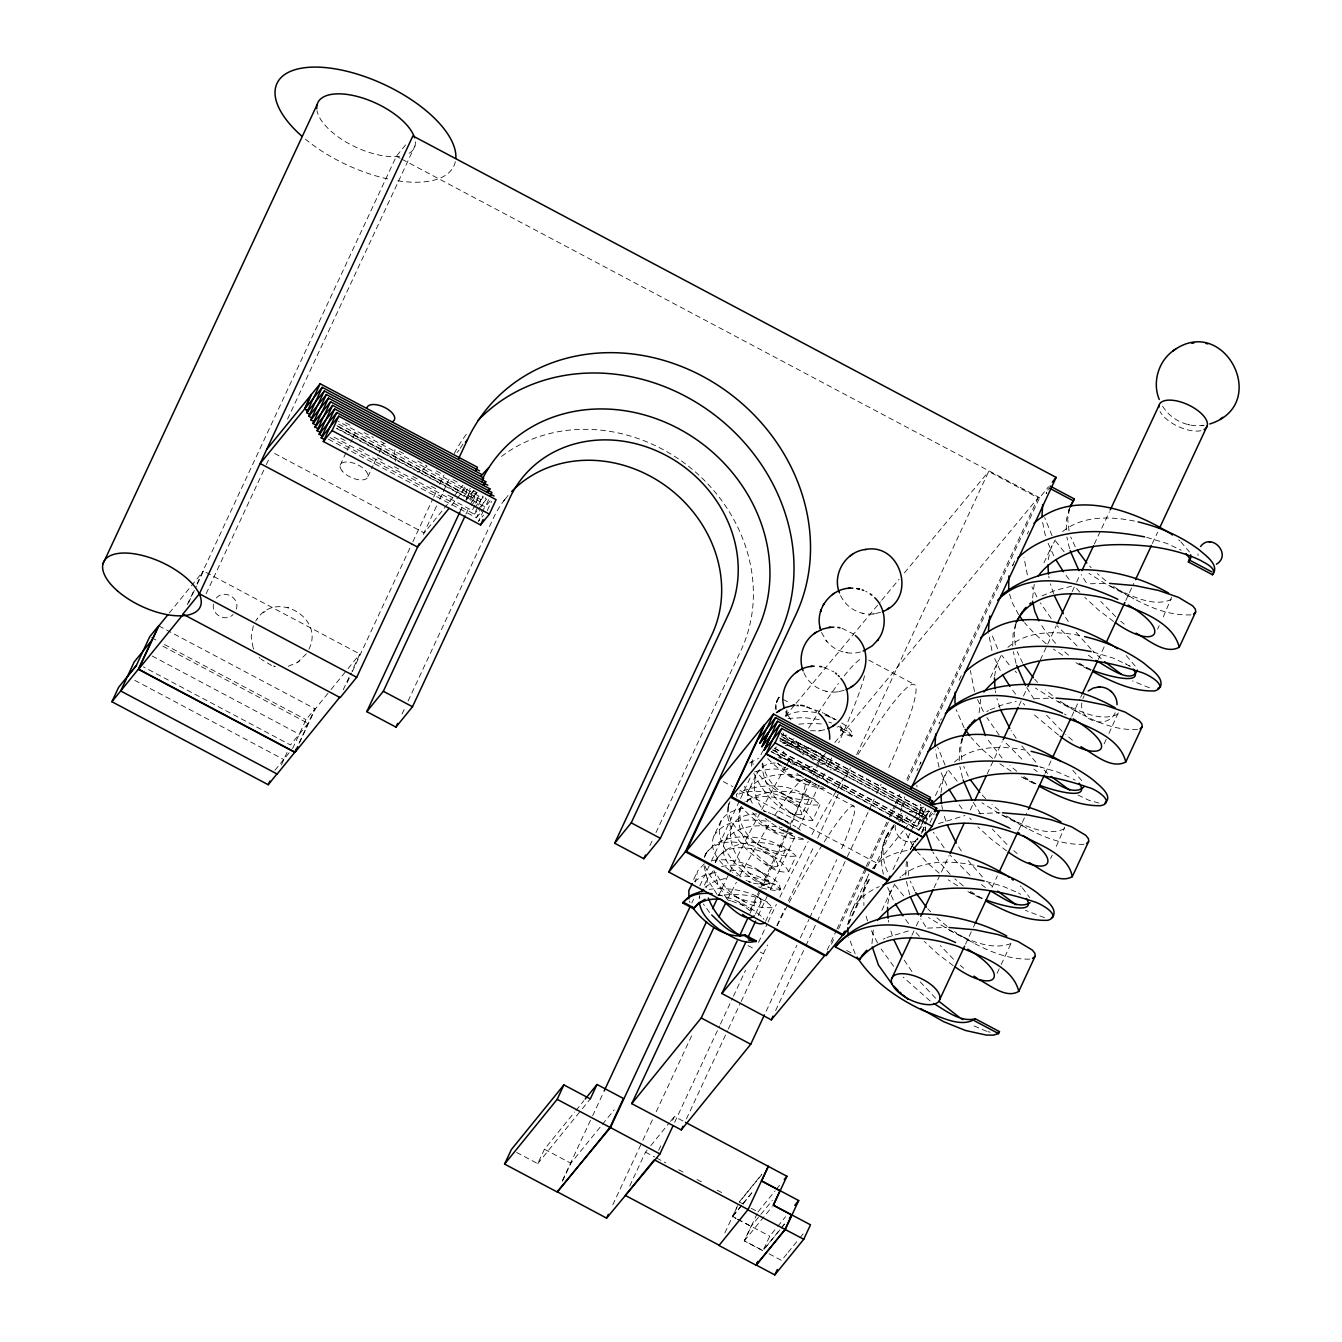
<?xml version="1.0" encoding="UTF-8"?>
<svg xmlns="http://www.w3.org/2000/svg" width="1342" height="1342" viewBox="0 0 1342 1342"><rect width="100%" height="100%" fill="white"/><g stroke="black" fill="none" stroke-linecap="round" stroke-linejoin="round"><path stroke-width="0.75" stroke-dasharray="5 3.75" d="M762.793 763.212C766.165 787.939 796.527 807.716 819.945 804.747C802.701 787.452 764.588 787.452 744.693 802.063M775.156 709.247L776.045 703.225L778.88 697.169L789.65 702.889M895.315 825.397C893.873 836.066 905.766 845.208 915.714 841.065M925.661 826.907L925.275 830.178M1081.837 702.956C1078.884 722.684 1110.052 729.897 1115.923 710.723M907.293 861.816L908.719 876.175M1118.238 712.887L1108.173 735.131M940.977 792.636L942.839 780.91L947.351 770.627M994.573 676.167L996.334 666.202L1000.847 655.919M699.232 898.855L699.383 897.479M847.808 924.688L850.694 912.812L868.928 873.91M887.75 903.871L889.83 894.057L894.728 884.009M1048.219 559.731L1050.3 549.918L1055.198 539.87M762.29 763.128C760.797 787.049 788.878 821.153 812.631 820.415L819.945 804.747M213.479 604.168C211.18 614.686 225.674 622.386 233.089 614.535M786.882 709.901L787.351 717.685M786.311 711.109L785.976 716.578M906.353 861.48L905.716 875.538M901.656 806.928L904.81 796.695M727.867 807.163C725.25 824.877 737.546 840.696 749.557 852.287C760.595 860.423 774.72 874.565 788.744 871.663L796.041 856.011C778.729 838.347 727.616 835.747 715.336 862.017M704.885 865.724C713.088 887.096 736.909 901.623 759.304 902.73C765.678 899.14 752.711 894.309 749.608 893.302C736.657 888.974 722.701 887.632 709.163 889.377M704.516 857.253L706.966 851.365L704.332 856.984M699.501 896.808L699.836 895.466M926.047 818.217L928.312 810.904M236.343 609.1C240.319 597.375 222.856 588.584 215.81 598.8M394.967 449.553L394.347 455.542L395.622 461.279M715.437 862.302L717.752 857.085L715.37 862.168L716.578 859.081M873.29 929.939L871.948 943.778M728.052 806.441L728.974 803.69M962.549 738.066L960.704 748.651L961.811 759.84M1016.045 623.359L1014.2 633.944L1015.307 645.133M1069.54 508.652L1067.695 519.237L1069.188 532.036M980.717 699.065L978.922 714.363M1034.212 584.357L1032.417 599.639M962.029 738.821L959.58 748.433L959.211 760.83M1015.525 624.097L1013.076 633.726L1012.69 646.106M761.367 901.539L755.512 914.07M765.745 863.963L773.126 866.815L777.404 866.58L785.255 850.274C767.96 832.627 716.829 830.027 704.567 856.28L705.791 853.361M753.734 773.294C762.323 791.595 780.423 815.433 801.862 814.695L809.159 799.027C792.887 782.42 760.696 783.225 739.761 792.149M765.561 921.35L772.136 907.259C760.344 892.916 735.382 893.873 717.903 895.416M1001.199 964.562L1011.012 943.527L1010.945 940.927M1056.322 846.332L1064.709 827.158M1163.296 616.917L1171.583 597.274M962.549 737.983L961.56 740.717L962.667 737.764M1069.54 508.568L1068.534 511.285L1070.748 505.414M253.319 625.758L251.206 636.695L253.051 647.347M740.247 808.287L739.274 810.92L741.052 806.877M753.416 883.17C794.984 890.3 741.254 866.06 730.031 871.31M761.837 888.052C808.27 898.721 752.896 870.941 739.744 877.014M841.652 722.969C860.373 734.108 851.449 743.82 838.213 726.341M851.918 736.154L848.58 731.776L837.106 726.928M938.93 723.824L939.635 722.013L939.165 723.036M769.436 884.21C765.091 865.07 729.042 856.85 711.545 860.692M841.149 730.434L841.686 728.119L839.907 724.848M780.222 889.931C780.927 878.037 761.585 874.279 754.724 868.391M1069.608 507.913L1066.554 519.018L1066.185 531.398M1082.893 698.461L1084.202 695.659M777.957 865.942C777.421 858.511 768.396 854.804 762.91 851.08M801.862 814.695C801.325 807.263 792.3 803.539 786.815 799.832M820.448 764.202C834.12 764.974 815.785 749.641 810.719 748.584M788.744 871.663C776.901 850.056 723.422 827.511 705.355 854.284M812.631 820.415C799.899 798.507 760.83 784.047 736.389 795.101M833.768 770.291L836.62 768.966L835.462 765.242L823.032 755.16L800.318 743.938L780.004 739.66M308.912 649.209C325.032 618.142 276.435 589.658 257.178 618.863M704.315 863.762L697.555 871.059L695.408 882.063M743.216 808.27C684.168 818.184 749.054 892.766 780.658 888.991M713.29 870.773L707.72 878.087L706.194 887.783M756.771 813.94C704.768 815.584 741.086 876.662 768.513 887.062M775.19 762.961C748.769 763.749 750.061 797.198 764.89 811.558M867.486 876.745L863.829 889.36L863.896 905.498M920.327 763.514L920.981 762.038L916.938 770.711M1027.301 534.082L1028.66 531.18M777.488 699.601L776.28 702.688L778.662 697.605L776.213 703.493L776.129 709.784M741.103 806.592C732.413 834.758 771.734 859.232 796.041 856.011M893.738 825.179L888.052 832.929L883.942 842.625L889.26 831.235C880.604 843.564 881.862 860.172 888.152 873.223M740.465 807.834C731.826 833.6 756.1 857.605 776.532 869.683M886.626 835.697C880.453 847.456 880.335 861.413 883.355 874.095M721.14 820.448L713.91 835.932C707.855 850.761 721.325 864.617 732.497 872.501M731.91 826.169L724.697 841.652C718.809 855.726 731.105 869.23 741.64 877.047M755.814 774.921L747.628 792.971L747.46 802.03M187.293 604.621L193.5 591.319M197.039 583.72L396.36 156.259L406.525 143.745M188.517 602.977L196.418 586.051M197.291 584.173L203.43 571.004L359.874 654.04L351.99 670.983M206.182 593.667L265.464 466.546M266.337 464.634L269.876 457.052M287.574 419.107L414.98 145.875M340.18 465.188L346.219 452.22M347.092 450.375L352.275 439.253M353.131 437.391L356.586 429.977M367.842 476.712L373.026 465.59M373.898 463.745L378.209 454.485M379.081 452.623L383.393 443.363M281.35 765.007L288.815 748.584M292.573 748.584L306.043 719.681L314.867 708.844L298.125 745.112M299.484 742.814L315.286 708.945L329.713 691.18M343.216 689.805L351.101 672.862M347.092 682.793L351.419 673.516M352.292 671.654L411.977 543.627M412.85 541.782L432.745 499.107M433.617 497.245L437.073 489.83M439.673 484.261L444.001 474.984M423.3 534.435L437.157 504.743M439.74 499.19L442.34 493.621M443.212 491.759L449.268 478.775M464.517 487.045L461.9 492.548L337.932 426.739M336.305 428.366L463.98 496.137L467.352 488.924M459.836 512.124L463.309 504.659M470.254 490.719L466.06 499.744L473.609 490.451M469.801 499.727L474.011 490.702M465.942 514.12L468.559 508.517M470.287 504.793L476.376 491.742M472.72 501.522L476.93 492.497L471.377 489.562M474.8 505.129L472.267 510.547L331.642 435.898M475.638 503.317L479.01 496.104L338.385 421.455M330.015 437.542L474.347 514.154L477.718 506.924M478.557 505.129L482.768 496.087M328.387 439.17L476.41 517.744L480.621 508.719M481.476 506.924L485.687 497.882M483.539 510.514L478.49 521.35L483.523 515.16M488.589 499.677L485.234 506.907L337.194 428.333M487.297 510.514L491.507 501.472M402.03 714.061L405.502 706.597M408.102 701.01L493.319 518.264A124.454 110.178 39.1 0 1 508.081 495.466M649.897 845.645L653.386 838.18M655.986 832.594L741.203 649.847A157.618 139.534 39.1 0 0 689.603 467.15A157.618 139.534 39.1 0 0 500.415 457.287M516.603 1152.426L537.723 1163.648L544.449 1149.205L574.678 1111.981M693.629 879.446L697.236 871.696M778.88 697.169L777.052 700.524M562.499 1180.356L591.738 1117.668M592.627 1115.772L603.246 1092.958M691.835 902.981L693.613 899.19M699.819 885.888L710.438 863.091M711.327 861.195L739.677 800.386M740.566 798.49L750.312 777.588M760.948 754.791L762.709 751M562.432 1181.262L570.853 1163.212L614.233 1109.817M704.399 885.166L708.022 877.433M718.641 895.651L721.224 890.098A186.991 19.727 -61.9 0 1 791.428 756.653M612.791 1204.848L642.03 1142.143M642.919 1140.247L652.665 1119.345M656.204 1111.746L691.65 1035.756M750.111 910.362L759.857 889.461M760.746 887.565L789.096 826.773M789.985 824.877L812.128 777.387M813.017 775.475L820.096 760.277L825.447 753.835M749.993 913.382L761.115 889.528M762.826 885.854L783.376 841.82A118.616 11.927 -62 0 0 774.384 816.003M825.749 763.447L828.685 757.173M629.7 1186.009L645.502 1152.141L649.444 1147.276M758.196 915.563L768.58 893.302M770.308 889.595L795.403 835.781M798.859 828.366L818.771 785.691L820.029 786.261M822.227 778.259L825.682 770.845M827.41 767.138L831.738 757.861M658.67 1150.362L661.304 1144.709M672.711 1120.251L674.456 1116.494L683.648 1121.375M836.536 769.167L839.455 762.893M674.607 1122.415L719.597 1025.942M720.469 1024.08L732.581 998.112M733.437 996.25L745.548 970.283M758.532 942.453L767.188 923.9M768.043 922.038L770.643 916.469A186.991 19.727 -61.9 0 1 776.364 904.391M686.416 1118.909L727.481 1030.841M728.337 1028.995L740.314 1003.313M741.17 1001.484L763.413 953.776A118.616 11.927 -62 0 1 767.574 944.986M776.951 925.51L784.919 908.4M788.459 900.801L814.158 845.712M817.697 838.113L839.84 790.623M840.729 788.71L845.158 779.216M846.047 777.32L850.476 767.825M856.682 754.523L988.685 471.445L1038.087 497.832L906.085 780.893M766.165 1011.214L796.963 945.171M800.386 937.823L808.941 919.471M809.796 917.643L832.896 868.089A118.616 11.927 -62 0 0 836.771 859.668M775.609 1010.593L805.015 947.502M805.888 945.657L816.272 923.397M817.127 921.535L845.678 860.306M847.406 856.599L868.173 812.078M869.046 810.216L874.229 799.077M876.829 793.525L881.157 784.248M827.242 949.985L836.1 930.979M836.989 929.083L865.338 868.291M866.227 866.395L888.37 818.888M889.26 816.993L894.577 805.603M895.466 803.69L899.895 794.196M831.453 944.198L834.992 936.599M838.532 928.999L866.882 868.207M867.771 866.295L889.914 818.805M890.803 816.909L896.121 805.502M897.01 803.606L900.549 796.007M907.628 780.809L1039.631 497.731L1048.521 486.794M959.111 680.26L961.543 675.06M1012.606 565.536L1015.022 560.335M1046.609 492.615L1046.139 493.638L1046.844 492.212M847.959 923.866L870.119 876.36M873.659 868.76L895.802 821.27M896.691 819.375L902.009 807.968M902.898 806.072L906.437 798.473M848.849 923.514L870.824 876.393M874.347 868.844L876.98 863.191L903.216 830.899M893.017 869.566L921.702 808.27L920.411 804.311M724.881 1232.862L737.546 1205.703M736.087 1218.284L732.715 1216.506L737.764 1205.67M772.724 750.077L916.821 826.571L923.548 812.128L781.312 736.624M920.411 819.09L917.039 826.32L772.925 749.809M921.249 817.295L925.46 808.253M771.113 751.721L918.901 830.178L925.628 815.735L779.685 738.251M923.33 820.885L919.119 829.91L771.298 751.453M924.168 819.09L928.379 810.048M881.912 910.346L891.608 889.561M935.408 795.638L945.103 774.854M990.513 677.458L998.599 660.13M1044.009 562.751L1052.078 545.422M921.803 831.973L926.014 822.948M922.038 831.705L926.248 822.68M931.298 811.843L927.926 819.073L780.121 740.599M930.006 822.68L934.217 813.638M762.776 1250.727L744.256 1240.897L750.983 1226.437L772.287 1200.436M757.14 1213.705L744.508 1240.78L763.028 1250.627L769.771 1236.167L776.347 1228.081M911.889 935.34L915.445 927.741M916.318 925.846L919.874 918.247M934.032 887.85L949.096 855.559M970.35 809.981L973.889 802.382M987.175 773.898L1002.222 741.606M1019.064 705.523L1022.604 697.924M1023.493 696.028L1027.033 688.429M1040.318 659.945L1056.255 625.758M1072.191 591.57L1075.73 583.971M1076.62 582.076L1080.159 574.477M1094.334 544.097L1109.398 511.805M965.485 944.265L972.564 929.083M973.453 927.171L975.231 923.38M992.057 887.297L997.358 875.89M1018.612 830.312L1026.596 813.218M1045.183 773.344L1051.39 760.042M1071.755 716.36L1079.723 699.266M1080.612 697.37L1082.39 693.579M1098.326 659.392L1104.516 646.089M1125.787 600.511L1133.755 583.418M1152.342 543.527L1157.66 532.137M997.106 973.319L1000.377 966.307M1050.601 858.612L1052.229 855.106M1104.097 743.904L1107.351 736.892M1157.576 629.18L1159.22 625.674M840.612 731.038L841.585 729.511M851.398 736.758L852.355 735.231M740.046 808.756L740.7 807.481M716.142 860.004C728.102 840.612 756.1 847.876 772.891 856.381M885.67 837.76L895.064 824.995M713.91 835.932C725.586 817.647 751.503 818.805 770.442 821.757M748.601 790.404C759.522 772.891 784.03 773.411 802.18 775.71M724.697 841.652C736.624 823.132 762.977 824.474 782.185 827.678M851.331 911.403C856.85 899.794 867.754 891.776 879.228 886.592M729.914 801.761L728.488 805.2L729.159 803.372C723.992 826.907 751.084 841.384 768.496 850.073M1047.783 490.182L1048.521 488.823M911.436 847.104L912.191 845.745M910.497 849.134L912.677 845.275M910.279 849.536L912.946 845.024M809.159 799.027C789.281 802.751 767.892 786.882 756.251 771.298M785.255 850.274C776.498 854.351 765.963 847.691 757.727 844.353M772.053 907.427C750.597 910.346 724.378 892.866 715.856 872.183M1171.482 599.388C1151.168 608.597 1126.844 593.03 1107.922 585.078M1117.987 714.095C1099.148 723.17 1076.15 708.794 1058.268 701.799M1064.491 828.802C1044.177 838.029 1019.87 822.461 1000.947 814.51M1011.012 943.527C984.357 953.592 951.126 930.711 928.496 917.542M1012.489 565.888L1013.244 564.512M769.872 883.271L765.963 884.328L757.744 881.342M911.839 846.785L913.399 844.051M816.842 763.481L825.565 753.432M940.625 720.201L941.43 718.842M255.685 621.027L257.58 618.327M912.996 844.386L913.852 843.061M460.256 448.312L463.527 443.296M897.345 819.106L902.361 813.94M288.278 666.269L297.438 662.428L306.345 653.839M914.774 841.753L917.878 837.995M169.327 612.975L203.43 571.004M457.102 452.522L459.165 449.973M452.959 497.496L424.206 532.908L274.204 453.277M454.267 495.886L463.426 484.63M451.583 505.229L455.508 500.398M456.817 498.788L466.932 486.341M463.98 496.137L470.27 488.404M466.244 500.247L473.491 491.34M470.639 500.247L476.93 492.497M471.461 505.397L479.01 496.104M474.783 507.444L483.59 496.607M331.021 689.57L346.756 670.195M348.081 668.584L359.874 654.04M474.347 514.154L476.863 511.05M478.121 509.507L486.928 498.654M308.123 723.288L290.509 744.978L143.376 666.873M476.41 517.744L480.201 513.097M481.459 511.554L491.524 499.157M274.959 770.258L291.315 750.128M503.669 500.952L508.769 494.678M576.003 1110.371L583.887 1100.658M537.723 1163.648L581.086 1110.253M582.411 1108.626L590.295 1098.93M904.525 829.272L912.392 819.593M913.717 817.983L921.585 808.287L780.927 733.621M650.769 1145.665L669.188 1122.969M670.514 1121.358L674.456 1116.494M917.257 819.878L926.299 808.773M916.821 826.571L919.555 823.216M920.595 821.925L929.637 810.82M918.901 830.178L922.893 825.263M923.933 823.971L932.958 812.883M921.199 833.516L926.232 827.326M739.291 1201.946L761.686 1174.384M761.803 1174.535L739.442 1202.063L744.508 1204.73M741.673 1205.267L732.464 1216.607L735.819 1218.402M742.982 1203.64L753.516 1190.673M732.715 1216.506L741.925 1205.166M743.233 1203.539L753.751 1190.589M757.978 1211.893L775.072 1190.84M776.397 1189.23L780.339 1184.365M744.256 1240.897L772.12 1206.777M777.655 1226.454L785.556 1216.741M764.101 1249.1L779.887 1229.658M781.212 1228.031L785.154 1223.183M765.661 1247.372L780.138 1229.574M781.447 1227.947L785.389 1223.099M786.831 1253.982L781.564 1260.457L768.094 1253.294M788.14 1252.354L798.658 1239.404M799.983 1237.777L803.925 1232.929M872.468 868.643C881.241 857.555 895.231 852.069 908.903 850.241M785.389 716.192L794.766 704.919M796.091 703.309L880.352 601.87M881.694 600.26L899.073 579.325M904.424 572.883L988.685 471.445M834.808 742.562L1038.087 497.832M914.825 842.474L915.848 841.249M426.974 466.496L417.781 472.334M916.922 840.058L918.029 838.918M899.794 877.869L900.952 876.762M694.267 881.442L703.292 875.739L715.32 872.334M705.053 887.163L714.917 881.107L728.136 877.752M1007.926 647.347C1028.19 629.733 1057.731 630.891 1082.44 636.091M954.43 762.055C974.695 744.441 1004.235 745.598 1028.945 750.815M749.742 762.994L758.549 758.415M1062.629 531.566C1083.011 515.076 1111.662 516.267 1135.936 521.384M902.159 875.689C922.541 859.216 951.193 860.407 975.449 865.523M898.637 820.516L905.934 815.282M736.288 794.347L737.614 793.424M745.934 801.66C761.484 791.948 781.514 797.618 796.796 805.133M898.855 821.908L907.628 816.808M265.313 611.331L263.149 612.824M422.73 470.153L424.055 469.247M297.438 662.428L299.601 660.935M786.177 716.142C795.303 710.22 806.961 710.774 817.177 712.921M803.59 839.27C779.97 840.109 756.368 824.189 741.354 806.559M986.789 711.495L988.484 710.606M812.162 766.433L802.063 769.721M792.619 833.667L781.749 833.214L765.712 826.94M1041.979 595.898L1055.013 590.446L1071.973 586.102M990.228 709.733L1001.518 705.154L1016.263 701.245M912.61 811.625L923.9 807.062M883.254 939.148L885.032 938.31M938.528 823.602L964.999 815.517M886.861 937.504L909.289 930.66M775.206 747.528L776.733 746.991M880.486 612.388L874.045 613.864M844.118 690.342L837.676 691.835M754.539 771.935L755.429 771.65M824.726 729.729L819.509 730.82M782.839 743.216L798.96 740.683M756.351 771.365L771.432 768.916L788.358 769.553M721.526 866.63C736.406 862.772 752.191 867.251 765.51 874.128M916.032 813.705L931.197 810.92M860.44 651.944C848.329 655.45 834.439 651.021 826.605 641.157M803.086 838.767L793.072 836.15L779.283 826.873M1190.991 614.871C1162.675 616.028 1136.154 601.149 1113.088 586.219M1137.496 729.578C1109.18 730.753 1082.659 715.856 1059.593 700.927M1084.001 844.286C1055.701 845.46 1029.18 830.564 1006.114 815.634M788.039 718.423L803.875 717.601L820.147 719.648M798.825 724.143L811.44 723.254L824.072 724.16M1029.75 959.127C1002.44 959.765 976.909 945.875 954.464 931.633M1162.608 406.173C1170.761 419.543 1186.982 427.41 1202.533 425.448M1203.086 425.38L1204.026 425.263L1201.644 425.548M840.545 595.429C846.114 607.825 860.138 615.659 873.608 613.915M803.875 672.745C809.276 685.494 823.518 693.68 837.257 691.885M810.451 730.719L819.073 730.87M872.921 613.999L874.766 613.78M836.552 691.969L838.414 691.751M781.883 735.483L790.321 734.896M818.385 730.954L820.23 730.736M978.737 813.587L1000.126 812.749M825.213 788.71C803.271 786.697 782.403 773.998 767.389 758.196M1034.565 698.662L1053.621 698.041M927.59 928.094L946.647 927.456M1090.409 583.77L1107.116 583.334M791.713 833.147L780.977 829.742L767.741 820.499M785.187 745.431L802.466 747.075L820.7 753.885M911.05 811.608L909.406 811.642L916.334 812.782L921.837 816.741M796.779 705.12L798.507 705.154M796.645 705.808L798.574 705.959M1098.93 803.086L1088.815 800.218L1077.509 794.816M778.578 757.71L781.514 758.247M845.661 652.531L847.171 652.799M1044.479 917.643L1025.523 910.346M791.31 763.783C804.311 766.584 817.613 771.851 826.789 781.816M727.834 900.197L730.769 900.817M718.037 894.678C734.208 898.721 750.295 906.035 762.575 917.492M273.567 666.051L274.741 666.32M1188.71 424.693L1189.649 424.911M1187.972 424.525L1188.844 424.726M862.235 613.21L863.543 613.495M825.867 691.18L827.175 691.466M287.339 607.289L288.547 607.574M274.204 666.202L275.412 666.471M823.669 787.385L821.153 786.664M989.977 1032.166L987.846 1031.646M806.391 707.2L819.66 711.428M1146.689 537.354L1166.735 543.393L1181.128 550.17M1093.193 652.061L1113.239 658.1L1130.652 666.387M1039.714 766.768L1058.133 772.22L1072.006 778.36M783.476 758.683C795.621 761.887 808.27 766.987 816.557 776.833M986.219 881.476L1002.994 886.341L1017.353 892.447M1149.406 687.792L1132.514 680.931M831.235 769.922L830.245 769.654M731.742 901.069L749.004 907.645M841.988 628.257L853.629 634.078M823.82 667.242L833.818 671.856M763.464 810.954L766.332 811.86M788.14 768.781L786.747 768.345M986.722 1031.344L972.044 1025.07M807.012 706.63L816.775 711.679M824.911 715.068L835.596 719.53M777.119 817.58L784.416 820.415M828.719 721.962L831.637 723.036M271.638 665.464L261.187 659.325M810.367 780.943L808.069 780.038M768.211 812.514L770.962 813.554M751.05 882.331L747.762 881.023M1091.264 669.708L1076.167 662.831M785.355 767.825L783.292 766.936M760.209 887.431L758.549 886.743M1035.923 783.678L1020.759 776.548L1036.259 784.785M982.445 898.385L967.263 891.256L982.78 899.492M771.868 813.94L774.502 815.097M818.838 785.758L817.613 785.204M746.085 880.285L746.924 880.654M822.294 712.585L823.149 712.988M785.271 820.818L795.823 826.789M775.357 815.483L789.398 822.864M806.827 779.484L804.865 778.494M823.988 713.39L837.207 720.369M865.707 591.319L867.049 591.99M1009.033 827.813L1010.878 828.735M814.292 783.46L816.959 784.885M1064.374 714.011L1066.185 714.951M789.616 775.676L802.734 781.161L813.621 783.04L811.457 781.749M396.36 156.259L400.067 158.222M401.912 159.212L1039.631 497.731M1109.851 586.102L1133.973 598.918M1075.965 662.747L1089.754 670.077M1056.355 700.809L1080.478 713.625M345.565 422.764L352.963 426.689M364.068 432.594L373.311 437.492M380.725 441.417L388.123 445.359M399.228 451.248L406.626 455.173M417.731 461.078L426.974 465.976M436.234 470.891L441.786 473.843M452.875 479.731L460.289 483.657M338.603 424.072L481.073 499.71M336.976 425.716L483.154 503.3M337.966 426.488L462.051 492.363M340.683 438.197L348.081 442.122M359.186 448.01L366.584 451.935M377.689 457.84L383.242 460.776M394.33 466.68L401.744 470.606M412.833 476.494L420.247 480.419M431.336 486.324L436.888 489.26M447.993 495.164L455.391 499.09M838.213 726.19L847.188 730.954M1002.86 815.517L1026.982 828.333M841.031 730.165L851.801 735.886M781.279 733.722L921.702 808.27L926.785 820.281M781.514 736.339L923.782 811.876M779.887 737.983L925.863 815.466M779.92 740.885L927.708 819.325M774.552 748.165L914.976 822.713M774.351 748.45L914.741 822.965M805.535 778.83L816.322 784.567M804.261 779.903L853.78 806.173M804.361 793.793L815.148 799.513M781.631 793.088L792.401 798.809M789.65 812.715L800.419 818.435M723.372 781.648L732.631 786.563M740.029 790.488L876.98 863.191M781.631 830.094L792.417 835.814M949.364 930.241L973.504 943.04M780.474 845.057L791.243 850.778M764.722 878.993L775.491 884.713M756.569 896.305L767.356 902.025M846.567 950.455L851.751 953.206M733.822 895.6L744.609 901.321M158.826 625.892L315.286 708.945M747.947 945.556L754.137 948.844M760.327 952.132L763.413 953.776M151.579 637.685L157.098 640.604M164.445 644.512L306.043 719.681M162.835 646.173L308.241 723.455M152.2 656.037L299.417 734.292M134.804 680.344L283.883 759.589M645.502 1152.141L654.695 1157.022M656.54 1157.995L665.733 1162.877M678.599 1169.721L684.118 1172.64M697.001 1179.484L702.52 1182.403M717.232 1190.22L722.751 1193.155M751.235 1208.32L756.301 1211.004M737.764 1219.19L769.771 1236.167M737.513 1219.291L750.983 1226.437M544.449 1149.205L570.853 1163.212M868.71 660.079L914.456 684.504M779.836 738.788L820.096 760.277M800.402 781.396L787.066 772.69L777.605 763.195M776.498 832.661L761.652 822.68L751.637 811.558M826.42 714.632L834.07 719.446M778.628 817.144L783.745 820.197M739.006 902.344L752.426 912.543M1105.993 584.038L1088.966 573.403M1052.514 698.746L1035.47 688.111M999.018 813.453L981.975 802.835M781.95 766.248L777.186 763.145M1125.485 663.653L1126.592 664.273M1018.511 893.067L1020.641 894.309M750.027 882.499L748.316 881.493M803.506 777.739L799.211 775.055M1090.694 670.396L1079.354 663.2M1073.097 778.981L1075.127 780.205M1035.286 783.963L1024.013 776.632M1011.163 771.164L999.891 763.816M981.79 898.67L970.518 891.34M957.668 885.871L948.24 879.815M736.674 875.252L737.53 875.772M1062.747 655.282L1053.369 649.109M1128.605 665.498L1129.528 666.102M1113.625 621.497L1098.377 609.905L1084.822 597.375M1006.634 850.912L991.403 839.32L977.832 826.789M953.156 965.636L937.907 954.045L924.353 941.497M798.473 774.552L796.98 773.478M1058.469 735.064L1033.005 713.743M785.053 821.069L786.278 821.958M1092.388 658.117L1087.322 654.376M985.414 887.548L978.637 882.482M1037.215 771.616L1033.843 769.083M930.241 1001.048L903.149 977.093M797.047 827.678L798.188 828.551M947.184 926.366L936.917 917.844M803.455 754.942L801.929 753.734M786.848 822.394L788.459 823.686M1105.875 580.868L1097.387 573.705M1052.38 695.575L1045.535 689.889M998.901 810.283L992.04 804.596M1046.173 643.741L1034.514 633.592L1024.5 622.705M1016.8 771.264L1009.972 765.577M992.677 758.448L981.019 748.316L971.021 737.412M813.47 760.075L811.944 758.834M963.321 885.972L954.833 878.809M939.199 873.172L927.54 863.023L917.525 852.12M1072.443 740.247L1065.598 734.477M1068.551 655.164L1061.824 649.394M1124.227 624.147L1120.788 621.245M1017.236 853.562L1013.814 850.677M801.174 753.114L791.428 743.787L783.057 732.782M798.725 828.987L800.218 830.262M963.757 968.27L960.318 965.384M811.189 758.196L801.493 748.702L793.827 738.503M1178.645 539.87L1179.752 540.826M900.012 837.844L901.052 838.75M1101.195 658.737L1092.724 650.836M1077.072 645.938L1057.211 625.858M1047.699 773.445L1040.906 767.188M970.081 875.353L950.237 855.29M766.97 819.828L765.46 818.452M1126.257 655.55L1136.339 667.46M1072.778 770.258L1082.491 781.447M1021.866 759.119L1005.309 742.378M992.51 886.643L987.41 881.895M1180.809 541.782L1189.465 552.015M1020.339 885.921L1021.346 886.844M1115.672 616.683L1100.826 601.468M1062.193 731.39L1045.77 714.363M935.609 998.23L919.32 980.968M1007.003 844.521L992.275 829.071M953.508 959.228L940.356 945.59M1015.038 671.117L1016.582 672.627M260.13 658.318L259.191 657.362M1022.319 887.783L1029.683 897.58M985.665 798.641L981.254 794.011M950.119 874.313L940.39 863.342L932.807 851.935M1091.046 649.176L1075.277 631.243M1089.67 566.139L1091.147 567.683M1037.651 682.39L1034.732 679.287M1035.907 762.189L1021.782 745.951M982.411 876.913L968.287 860.658M930.66 911.822L927.758 908.719M1055.6 643.355L1046.139 632.3L1039.782 622.503M1002.105 758.062L987.226 738.855M1079.891 592.208L1075.127 586.84M919.421 936.347L914.657 930.979M1064.105 551.78L1055.215 540.591M957.114 781.195L948.224 770.006M903.636 895.902L894.728 884.713M1023.208 703.359L1024.802 705.154M969.712 818.083L971.306 819.861M790.908 719.916L785.691 711.713M1009.218 664.911L1001.719 655.299M709.616 912.543L703.325 903.971M780.625 757.962L775.022 750.212M893.671 966.324L881.124 948.979M821.505 632.418L826.337 640.822M716.947 894.292L707.033 878.49L703.46 863.812M825.867 640.235L827.041 641.694M999.136 735.03L986.873 717.584M790.74 762.843L782.302 749.692M727.045 899.174L717.819 884.21L714.263 870.337M922.44 817.479L923.229 818.586M1051.155 618.427L1040.352 602.877M944.164 847.859L933.378 832.292M763.212 918.263L764.001 919.354M1069.071 579.409L1064.793 573.655M1015.575 694.116L1011.314 688.362M962.097 808.823L957.819 803.086M908.601 923.548L904.323 917.794M342.126 470.941L340.868 469.096A16.154 7.331 25 0 1 346.689 461.967L349.272 462.134A14.594 6.626 25 0 1 365.93 470.975L367.154 472.82A16.154 7.331 25 0 1 361.334 479.95L358.75 479.765A14.594 6.626 25 0 1 342.093 470.941M911.923 971.558L904.022 959.815M827.075 782.185L827.796 783.258M1016.146 738.268L1010.996 730.383M1034.078 699.232L1026.596 687.356M980.583 813.94L973.101 802.063M912.728 845.678L905.447 832.543M1068.299 621.598L1064.491 615.676M961.308 851.029L957.5 845.091M752.275 803.237L744.273 786.328M1086.232 582.562L1081.249 574.644M925.762 926.701L920.78 918.784M1018.612 614.619L1012.438 603.112L1009.251 593.281M964.093 727.7L956.141 709.616M1052.078 535.676L1044.663 517.609M1022.705 663.183L1017.219 651.658M945.087 765.091L937.689 747.024M817.01 777.538L817.496 778.494M877.534 943.007L870.555 928.966M1075.261 546.848L1070.715 536.951M997.643 648.74L991.57 633.944M968.287 776.263L963.741 766.383M914.791 890.971L910.245 881.09M1036.88 596.888L1031.897 586.84M983.384 711.596L977.53 699.551M855.19 953.827L848.781 937.421M1053.772 555.84L1047.431 541.799M1000.276 670.547L994.707 658.503M946.798 785.255L940.457 771.214M893.302 899.979L886.961 885.921M699.4 896.825L699.836 897.731M253.319 647.985L253.755 649.075M690.006 902.461L689.469 900.985M1053.554 593.65L1050.4 583.77M1000.058 708.358L996.905 698.477M945.842 821.069L943.409 813.185M892.346 935.793L889.914 927.892M974.527 691.583L970.367 670.497M867.553 920.998L865.791 915.093M939.064 767.238L935.24 749.876M909.691 894.762L906.37 881.157M753.114 764.672L752.006 758.196M1027.385 574.879L1023.98 557.635M1069.54 548.66L1066.84 537.018M1045.418 535.844L1042.214 520.444M1016.045 663.367L1013.344 651.726M991.923 650.551L988.568 633.307M962.549 778.075L959.849 766.433M736.859 797.031L736.406 794.85M902.277 822.713L901.187 813.101M942.487 809.293L941.782 805.468M1048.773 576.053L1049.092 577.949M995.278 690.761L995.613 692.673M888.303 920.193L888.622 922.088M751.772 766.282L751.268 761.3M925.577 830.664L925.343 827.477M1198.054 555.471L1197.97 553.927M916.871 785.204L916.989 787.049M466.563 497.949A157.618 139.534 39.1 0 1 470.069 491.658M727.515 899.476A118.616 11.927 -62 0 1 736.439 882.214M740.18 875.169A118.616 11.927 -62 0 1 770.241 822.646M777.052 925.762A118.616 11.927 -62 0 1 844.437 813.218A118.616 11.927 -62 0 1 840.444 851.382M455.357 161.677A97.614 44.32 25 0 1 395.974 180.516M387.754 178.939A97.614 44.32 25 0 1 305.372 139.132M1200.905 430.698A26.253 11.927 25 0 1 1160.025 411.491M858.024 754.489A186.991 19.727 -61.9 0 1 888.119 769.083M779.853 897.144A186.991 19.727 -61.9 0 1 808.22 841.468M811.91 834.59A186.991 19.727 -61.9 0 1 849.889 767.809M864.533 675.814A186.991 19.727 -61.9 0 1 838.7 742.713M796.494 748.081A186.991 19.727 -61.9 0 1 800.469 741.421M808.605 728.119A186.991 19.727 -61.9 0 1 838.498 683.38M844.219 675.882A186.991 19.727 -61.9 0 1 862.889 657.966M415.349 141.816A53.261 24.173 25 0 1 408.454 153.625M399.631 156.276A53.261 24.173 25 0 1 348.769 143.577A53.261 24.173 25 0 1 316.997 110.648M454.25 453.445A186.991 165.536 39.1 0 1 466.462 434.12"/><path stroke-width="1.5" d="M829.675 739.207C830.195 729.595 826.152 719.866 818.956 713.458M887.498 907.343L888.018 918.297M994.472 677.911L995.009 688.882M955.152 692.204L954.95 703.158M935.726 733.957L934.971 746.186M989.222 619.249L988.467 631.461M1042.7 504.525L1041.946 516.754M1008.899 575.986L1008.647 590.044M852.841 588.182C832.241 586.773 814.577 608.295 820.214 628.241M989.54 617.605L989.926 615.978M1083.85 787.016C1072.661 797.081 1054.778 781.514 1043.875 776.246M978.922 979.543C990.279 985.263 1006.047 999.035 1018.779 991.386L1035.269 955.94L1034.867 953.239L1032.266 950.035L1018.092 941.514L997.962 934.552L974.778 929.754L949.029 927.507M1029.113 862.587C1041.342 869.13 1058.167 884.462 1072.275 876.678L1088.765 841.233L1088.345 838.532L1085.762 835.311L1071.57 826.806L1051.457 819.828L1028.274 815.047L1002.524 812.799M1080.931 746.689C1093.613 753.684 1110.958 769.788 1125.77 761.971L1142.26 726.525L1141.841 723.824L1139.257 720.604L1125.066 712.082L1104.952 705.12L1081.753 700.339L1056.02 698.092M1136.087 633.156C1148.333 639.715 1165.158 655.03 1179.249 647.247L1195.739 611.801L1195.336 609.117L1192.736 605.896L1178.561 597.375L1158.431 590.413L1135.248 585.632L1109.498 583.384M963.053 736.624L966.475 729.679M1070.044 507.209L1074.321 498.939L1050.199 486.123M764.923 922.726C758.582 926.752 750.396 919.119 744.81 916.1M1018.779 991.386C1012.589 965.837 979.475 955.873 957.651 946.261C926.198 936.045 882.365 930.09 859.45 959.731L835.328 946.932C873.055 900.012 959.178 909.339 1006.802 936.062M1072.275 876.678C1068.45 854.955 1040.989 845.628 1023.51 836.217C993.533 824.223 957.265 816.255 927.171 831.973M1125.77 761.971C1119.396 735.399 1083.044 724.848 1060.365 715.454C1028.643 705.624 981.707 701.581 963.288 735.852M1179.249 647.247C1172.472 620.054 1135.131 609.419 1111.696 600.109C1080.142 590.614 1032.988 587.595 1016.129 622.604M1017.119 620.49L1022.721 611.063M102.982 563.825L317.098 104.642M277.039 773.864L268.215 784.718L111.906 701.732L118.65 687.289L136.263 665.598M111.906 701.732L138.31 669.289L158.541 625.858L149.734 636.712L136.247 665.682L127.423 676.536M339.694 697.32L295.106 752.225L138.645 669.172L158.826 625.892L168.018 614.602M419.258 543.527L356.687 677.291L340.18 697.622L182.864 614.116L199.388 593.785L412.883 135.928L1056.154 477.4L910.866 788.979M311.243 394.632L304.634 408.79L308.341 410.769M311.361 394.615L304.634 409.058L308.325 411.021M310.405 414.611L306.697 412.648L320.168 383.762L477.45 467.251L475.773 470.857M312.468 418.218L308.777 416.255L322.248 387.368L479.53 470.857M314.548 421.824L310.841 419.861L324.328 390.958L481.593 474.447M316.628 425.431L312.921 423.451L326.391 394.565L483.674 478.054L481.979 481.661M318.691 429.021L315.001 427.058L328.471 398.171L485.737 481.661L484.059 485.267M320.772 432.627L317.064 430.665L330.535 401.761L487.817 485.25M322.835 436.234L319.144 434.254L332.615 405.368L489.897 488.857L488.203 492.464M324.915 439.824L321.208 437.861L334.695 408.975L491.96 492.464L490.283 496.07M321.208 437.861L338.838 416.171L496.104 499.66L489.377 514.103L480.57 524.957L323.288 441.468L336.758 412.581L494.041 496.054M323.288 441.468L332.095 430.614L338.838 416.171M268.215 784.718L269.91 781.094M151.814 640.302L134.183 661.992L120.696 690.979L277.14 774.032L294.754 752.342L296.448 748.735M295.106 752.225L297.739 746.588M458.779 458.36L467.435 439.807A186.991 165.536 39.1 0 1 702.168 376.045A186.991 165.536 39.1 0 1 796.074 614.267L685.343 851.751L668.819 872.082L826.135 955.588L842.642 935.257L844.42 931.465M482.298 479.178A157.618 139.534 39.1 0 1 680.377 429.608A157.618 139.534 39.1 0 1 757.76 629.465L660.365 838.314L643.825 858.695L614.67 843.229L631.226 822.847L728.605 613.999A124.454 110.178 39.1 0 0 666.102 455.441A124.454 110.178 39.1 0 0 509.876 497.882L412.497 706.731L395.94 727.112L366.785 711.646L459.836 512.124M366.785 711.646L383.342 691.264L465.07 515.982M480.57 524.957L483.086 519.539M395.94 727.112L397.668 723.388M614.67 843.229L712.065 634.38A124.454 110.178 39.1 0 0 665.129 485.452A124.454 110.178 39.1 0 0 511.688 491.541M643.825 858.695L645.552 854.971M504.575 1164.068L511.319 1149.624L563.892 1084.906L590.295 1098.93L597.022 1084.47L623.426 1098.494L609.956 1127.381L557.383 1192.099L504.575 1164.068L557.165 1099.35L563.892 1084.906M668.819 872.082L779.568 634.598A186.991 165.536 39.1 0 0 708.727 410.618A186.991 165.536 39.1 0 0 478.02 420.482M686.265 851.314L719.681 779.685L764.269 724.781L730.87 796.427L686.265 851.314L843.581 934.82L888.169 879.933L730.87 796.427M924.957 833.516L923.044 837.374L887.8 880.755L730.786 797.4L757.727 739.627L775.542 717.651L932.589 801.023L930.912 804.63M757.928 739.341L764.655 724.898L773.462 714.061L930.526 797.416L928.832 801.04M721.006 899.257C711.243 898.435 699.635 900.147 693.646 908.786L682.86 903.065L683.279 902.176L691.231 895.064L704.164 890.283M773.462 714.061L759.79 743.216L768.614 732.38L761.87 746.823L779.685 724.865L936.733 808.22L935.055 811.843M762.071 746.555L775.542 717.651M604.135 1091.063L690.073 906.789M770.677 735.97L763.95 750.43L781.765 728.454L938.813 811.826L932.069 826.269L923.262 837.123L766.215 753.751L775.022 742.898L781.765 728.454M764.135 750.144L777.605 721.258L934.669 804.63M693.646 908.786L698.041 903.552L705.087 899.207M730.786 797.4L766.014 754.019L779.685 724.865M672.879 1126.123L659.912 1153.952L606.601 1218.133L557.182 1191.763L610.493 1127.582L706.529 921.635M712.585 908.651L716.913 899.375M764.437 1014.888L750.748 1044.244L681.283 1129.914L631.747 1103.644L713.894 927.49M606.601 1218.133L608.362 1214.342M631.747 1103.644L701.229 1017.974L737.161 940.91M740.482 935.961L739.761 935.508L747.427 918.884M721.862 993.483L775.173 929.301L824.592 955.689L771.281 1019.87L721.862 993.483L746.085 941.53M747.813 937.823L755.613 921.132M681.283 1129.914L682.994 1126.257M771.281 1019.87L773.009 1016.162M826.135 955.588L827.897 951.797M843.581 934.82L845.343 931.063M887.8 880.755L889.931 876.158M859.45 959.731L860.356 957.769M1070.262 506.454L1074.321 498.939M768.261 1166.282L747.947 1209.847L803.757 1239.27L810.501 1224.827L773.445 1205.166L786.915 1176.263L685.494 1122.348M768.379 1166.433L761.652 1180.876L798.708 1200.553L785.238 1229.44L756.301 1265.07L774.82 1274.9L803.757 1239.27M719.111 1245.208L625.322 1195.42L654.275 1159.773L748.081 1209.561L718.976 1245.493L756.032 1265.171L757.727 1261.564M756.301 1265.07L757.978 1261.446M891.524 979.023L911.017 937.236M920.746 916.334L933.16 889.746M949.985 853.663L964.143 823.283M974.778 800.486L986.286 775.793M1003.111 739.71L1018.175 707.435M1027.922 686.534L1039.429 661.841M1057.144 623.862L1071.302 593.483M1081.937 570.685L1093.445 545.993M1110.27 509.91L1158.985 405.452M774.82 1274.9L777.353 1269.482M939.803 999.354L964.596 946.16M975.231 923.38L990.279 891.088M999.136 872.099L1017.739 832.208M1028.358 809.427L1044.294 775.24M1052.279 758.146L1070.866 718.255M1082.39 693.579L1097.437 661.287M1106.294 642.298L1124.898 602.407M1135.517 579.627L1151.47 545.439M1159.438 528.345L1207.263 425.783M692.153 906.873C703.393 922.793 725.921 939.585 745.431 935.173L756.2 940.893C744.391 945.875 729.763 935.458 719.379 929.469M1038.171 575.986C1063.434 542.822 1111.243 542.487 1149.054 546.228C1166.802 548.626 1184.583 552.619 1200.755 560.503C1205.116 563.237 1217.261 568.186 1212.497 574.745L1188.375 561.929L1190.706 558.054L1190.622 554.783M857.102 957.114C872.753 981.455 897.479 998.549 923.33 1010.643C938.712 1015.609 960.704 1028.945 975.349 1018.796L999.471 1031.612L998.549 1033.592L993.449 1035.135L986.236 1035.068L965.586 1030.505L943.661 1021.681L920.746 1008.597M1212.497 574.745C1220.18 565.066 1205.502 555.538 1199.161 549.784C1181.128 536.263 1159.958 527.171 1138.117 521.887M865.858 549.448C845.795 551.294 831.872 574.275 839.471 592.912M815.131 632.954C803.086 640.906 797.92 657.446 803.12 670.883M811.323 666.404C792.032 668.215 778.159 689.587 784.298 707.939L776.532 712.568M882.382 611.667C917.509 599.32 901.27 542.051 865.12 549.549M846.014 689.637C867.603 681.753 872.988 650.115 855.307 635.487M827.846 728.622C847.305 721.359 854.334 694.233 840.864 678.431M1174.233 350.077C1158.582 360.428 1152.023 382.135 1159.236 399.463M1209.763 423.971C1271.746 404.697 1224.038 312.619 1172.774 351.084M1195.605 612.187L1193.524 614.082M1142.109 726.911L1140.029 728.79M1088.614 841.619L1086.534 843.497M1035.135 956.326L1032.501 958.44M1030.069 902.646C1017.471 910.396 1001.669 896.607 990.379 890.954M823.216 605.158L824.022 603.783M701.447 891.675L703.04 889.327M983.871 692.036C1020.675 646.995 1090.945 655.382 1140.448 672.124C1146.856 673.617 1170.039 686.332 1154.741 690.895C1132.631 691.784 1111.679 681.602 1092.606 671.503M877.702 920.109C915.429 876.779 984.189 884.848 1033.474 901.539C1039.882 903.032 1063.049 915.747 1047.766 920.31C1025.657 921.216 1004.705 911.017 985.632 900.918M877.97 639.815C887.398 627.469 885.955 608.48 874.749 597.71M967.347 728.354L970.266 724.512M682.86 903.065C689.318 893.873 701.849 892.531 712.149 893.722M932.053 804.076C971.038 762.139 1039.111 770.107 1088.429 787.452C1095.273 788.66 1116.678 802.65 1100.423 805.703C1078.599 806.106 1057.966 796.259 1039.111 786.211M835.328 946.932C864.953 911.537 919.404 925.611 955.554 942.52M863.158 651.055L872.132 645.955L877.903 639.899M877.483 640.486L878.389 639.228M861.296 956.46L866.731 950.304M692.271 883.606L688.865 890.417L688.882 898.804M266.79 449.352L320.168 383.762M322.248 387.368L260.18 463.51L417.597 547.066L448.966 508.45M306.697 412.648L324.328 390.958M308.777 416.255L326.391 394.565M310.841 419.861L328.471 398.171M312.921 423.451L330.535 401.761M315.001 427.058L332.615 405.368M317.064 430.665L334.695 408.975M319.144 434.254L336.758 412.581M138.645 669.172L183.25 614.267M465.372 442.357L467.435 439.807M483.221 484.747L485.737 481.661M487.381 491.96L489.897 488.857M759.991 742.948L777.605 721.258M1052.346 482.097L1056.154 477.4M585.196 1099.031L597.022 1084.47M930.073 804.126L932.589 801.023M934.217 811.323L936.733 808.22M936.297 814.929L938.813 811.826M784.282 1179.501L786.915 1176.263M794.766 1205.401L798.708 1200.553M789.348 1218.234L791.965 1214.996M756.032 1265.171L785.003 1229.524L791.746 1215.08L773.21 1205.233L779.954 1190.79L761.417 1180.96M997.676 600.243C1029.364 567.783 1081.853 582.076 1117.869 599.304M1200.52 546.58C1211.44 531.784 1232.392 554.682 1216.439 564.21M1023.761 609.805L1025.993 607.356M1033.961 523.279C1071.939 488.874 1131.155 509.104 1169.553 533.026M1017.857 558.02C1050.853 526.081 1102.688 528.832 1144.642 536.884M980.465 637.987C1017.353 604.185 1075.043 623.275 1113.072 645.754M964.378 672.728C997.374 640.805 1049.192 643.556 1091.147 651.591M910.883 787.435C943.879 755.512 995.714 758.264 1037.668 766.299M945.204 713.726C976.859 683.346 1027.15 696.683 1062.528 713.088M1000.729 595.764C1046.726 558.339 1119.53 564.546 1168.614 593.097M947.234 710.472C993.231 673.047 1066.034 679.253 1115.135 707.804M971.356 723.288L974.946 719.748M928.043 751.503C966.039 719.195 1023.107 738.419 1061.103 761.451M1160.327 687.171C1164.336 677.173 1150.58 669.356 1144.374 663.502C1126.592 650.551 1105.959 641.744 1084.621 636.594M1029.733 603.9L1031.109 602.793M1188.375 561.929L1189.7 558.507L1186.16 553.76M1052.967 916.888C1058.167 907.158 1043.455 898.67 1037.383 892.933C1019.601 879.966 998.985 871.159 977.647 866.009M1088.161 690.996L1093.311 688.043L1099.031 686.987M1174.317 350.027L1175.743 349.037M815.198 632.921L822.378 629.146L829.507 627.419M779.954 710.119L777.622 711.713M850.342 555.773L852.656 554.179M834.288 593.298L832.392 594.59M813.99 633.743L816.305 632.149M887.23 609.151L889.545 607.54M795.806 672.728L798.121 671.134M1219.945 419.341L1222.914 417.295M850.878 687.121L853.193 685.51M832.694 726.106L835.009 724.495M745.431 935.173C731.893 936.011 720.855 923.632 711.73 914.976M756.2 940.893L748.333 940.021M975.349 1018.796C960.268 1022.604 945.925 1010.593 933.596 1003.43M999.471 1031.612L997.978 1032.317M1159.505 687.741L1157.878 688.345M1052.514 917.173L1051.491 917.592M784.147 707.888L793.139 705.389M882.919 885.015C915.127 872.837 950.924 873.977 984.172 881.006M1104.986 802.885C1113.961 795.923 1098.561 784.936 1093.428 780.172C1075.16 766.081 1053.487 756.737 1031.142 751.302M932.153 804.63C974.795 795.789 1023.359 798.423 1060.985 821.941M1191.679 343.116L1192.619 342.998M1193.155 342.931L1194.044 342.831M829.926 627.368L833.868 627.15M811.742 666.353L814.242 666.169M793.558 705.338L794.984 705.204M828.769 627.519L830.614 627.284M810.585 666.504L812.447 666.269M792.401 705.489L794.263 705.255M912.845 849.788C945.624 847.406 978.402 858.108 1006.097 875.185M850.274 588.199L848.329 588.35M935.257 810.635C960.822 809.645 986.169 816.724 1009.033 827.813M1210.484 541.95L1209.192 541.967M1099.366 686.987C1108.844 686.668 1117.349 695.24 1117.047 704.718M1098.192 686.987L1100.104 686.97M800.671 705.305L804.277 705.909M837.861 627.435L839.991 627.788M819.677 666.42L821.824 666.773M856.666 588.534L859.501 589.104L858.125 588.803M1206.039 343.468L1207.716 343.854M862.252 589.91L863.644 590.413M1093.093 670.43C1098.024 672.929 1145.967 688.211 1133.302 669.054M1039.614 785.154C1045.485 787.905 1092.891 803.187 1079.169 783.191M986.118 899.861C991.05 902.344 1038.976 917.626 1026.311 898.469M1189.297 559.95L1211.709 571.843M1049.276 488.085L1073.415 500.885M332.095 430.614L489.377 514.103M775.022 742.898L932.069 826.269M766.014 754.019L923.044 837.374M199.388 593.785L356.687 677.291M383.342 691.264L412.497 706.731M631.226 822.847L660.365 838.314M685.343 851.751L842.642 935.257M974.409 1020.776L998.549 1033.592M683.279 902.176L694.049 907.897M745.011 936.062L755.798 941.782M138.31 669.289L294.754 752.342M701.229 1017.974L750.748 1044.244M557.165 1099.35L609.956 1127.381M610.493 1127.582L659.912 1153.952M1017.941 832.526L1019.601 833.499M1073.097 718.792L1076.334 720.755M1128.219 605.057C1173.478 631.612 1155.412 651.273 1115.269 622.604M967.75 949.197C1013.009 975.751 994.942 995.412 954.799 966.726M1022.839 835.462C1068.014 863.325 1045.401 879.195 1008.295 852.019M1069.641 790.119L1051.121 776.397M1016.146 904.827L997.626 891.105M961.023 1018.477L962.65 1019.534M739.761 935.508C726.089 926.383 714.246 913.6 708.341 898.083M1077.878 721.728C1124.948 752.862 1092.841 762.004 1060.13 736.204M1114.598 646.743L1117.5 648.723M1121.493 674.338L1104.617 661.69M1095.726 660.432C1104.617 664.525 1131.792 686.316 1137.278 670.111M1007.607 876.175L1009.083 877.148M959.379 1017.37L939.014 1001.35M977.278 978.435L973.94 976.12M1170.996 534.015L1172.388 535.005M870.17 593.885L871.847 595.143M1011.918 879.127L1013.26 880.117M718.557 928.882C709.767 922.357 700.943 913.717 699.299 902.361M744.055 915.563L742.545 914.422M835.462 673.063L836.603 674.003M908.081 999.287L902.998 994.992M1110.32 690.744L1111.528 691.784M899.744 992.04L901.354 993.516M898.167 990.547L893.655 985.951M838.264 675.546L839.27 676.586M721.912 899.878C728.958 905.431 745.8 924.118 754.187 915.814M892.212 984.391L878.423 964.999L872.3 946.982M1086.835 563.019L1077.19 550.119M1033.34 677.727L1023.711 664.827M979.845 792.434L970.216 779.551M926.349 907.142L915.73 892.615M1023.241 621.111L1019.702 616.263M969.746 735.819L965.133 729.327M916.251 850.526L913.852 847.305M1063.434 571.709L1055.969 559.832M1009.956 686.433L1002.474 674.556M956.46 801.14L948.979 789.264M902.965 915.848L895.483 903.971M1063.283 613.68L1054.326 595.63M1009.805 728.404L1000.83 710.354M956.309 843.111L947.351 825.062M901.656 955.823L893.856 939.769M1078.968 570.652L1070.161 550.623M1025.489 685.359L1016.682 665.347M971.994 800.067L963.187 780.054M918.498 914.774L910.362 896.741M1038.893 620.86L1034.716 610.979L1032.568 601.25M985.414 735.584L979.291 717.567M931.918 850.291L925.795 832.275M820.029 627.536L820.801 630.371M848.178 934.183L847.691 927.808M1048.488 574.158L1047.917 564.965M941.514 803.59L940.927 794.397M480.822 476.36A157.618 139.534 39.1 0 1 488.572 467.788M718.926 916.854A118.616 11.927 -62 0 1 725.854 902.78M392.2 421.791A16.154 7.331 25 0 0 393.911 415.366L392.686 413.521A14.594 6.626 25 0 0 376.045 404.68L373.462 404.512A16.154 7.331 25 0 0 366.869 408.354M302.218 136.465A97.614 44.32 25 0 1 331.91 68.358A97.614 44.32 25 0 1 455.827 158.44M1158.8 407.448A26.253 11.927 25 0 1 1189.163 405.284A26.253 11.927 25 0 1 1204.026 429.608M316.746 108.702A53.261 24.173 25 0 1 360.813 97.446A53.261 24.173 25 0 1 414.594 137.857M821.036 610.174L820.566 611.667L821.036 610.174M898.654 992.359A26.253 11.927 25 0 0 939.232 1000.729A26.253 11.927 25 0 0 909.104 974.46A26.253 11.927 25 0 0 898.654 992.359M117.425 590.866A53.261 24.173 25 0 0 199.723 607.842A53.261 24.173 25 0 0 138.629 554.598A53.261 24.173 25 0 0 117.425 590.866"/></g></svg>
